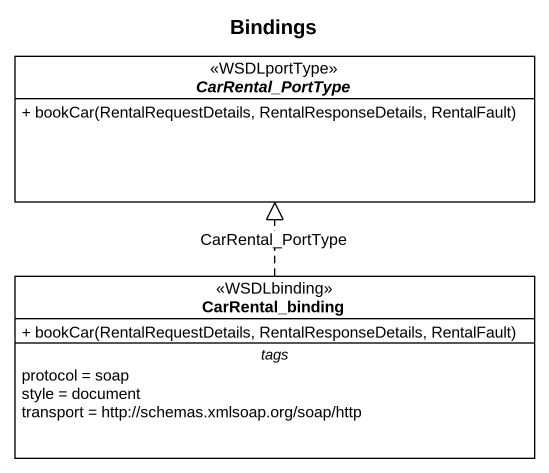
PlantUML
@startuml
title Bindings
hide circle
hide empty members
skinparam classAttributeIconSize 0
interface CarRental_PortType <<WSDLportType>> {
  + bookCar(RentalRequestDetails, RentalResponseDetails, RentalFault)
}
class CarRental_binding <<WSDLbinding>> {
  + bookCar(RentalRequestDetails, RentalResponseDetails, RentalFault)
  -- tags --
  protocol = soap
  style = document
  transport = http://schemas.xmlsoap.org/soap/http
}
CarRental_binding .up.|> CarRental_PortType : CarRental_PortType
@enduml
